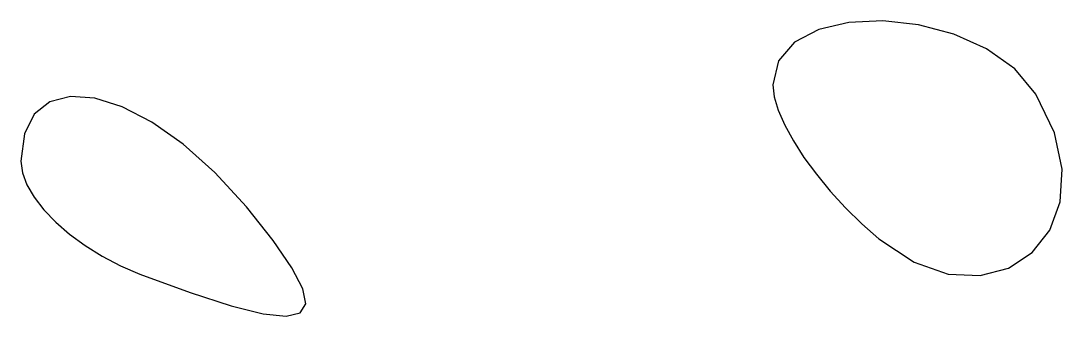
# Model space of a CAD drawing. Header units: millimetres. Extents: x 0 to 1242, y -2208 to 0.
# Drawn here: x 570 to 583.85, y -631.95 to -628.02 of the extents above; entities that cross this region are included whole.
import ezdxf

# ---------------------------------------------------------------- set-up
doc = ezdxf.new("R2010")
doc.units = ezdxf.units.MM
doc.layers.get('0').update_dxf_attribs({"linetype": 'CONTINUOUS'})

msp = doc.modelspace()

# ---------------------------------------------------------------- linework, layer by layer
for p, q in [((580.611982, -628.139658), (580.290848, -628.309312)), ((581.012544, -628.045136), (580.611982, -628.139658)), ((581.46425, -628.02475), (581.012544, -628.045136)), ((581.938816, -628.077504), (581.46425, -628.02475)), ((582.407958, -628.202402), (581.938816, -628.077504)), ((582.843392, -628.398448), (582.407958, -628.202402)), ((580.290848, -628.309312), (580.077426, -628.555094)), ((583.216834, -628.664646), (582.843392, -628.398448)), ((580.077426, -628.555094), (580, -628.878)), ((583.5, -629), (583.216834, -628.664646)), ((580, -628.878), (580.018556, -629.035082)), ((580, -628.878), (580, -628.878)), ((570.38718, -629.100091), (570.17952, -629.265504)), ((570.65856, -629.030552), (570.38718, -629.100091)), ((570.9825, -629.054625), (570.65856, -629.030552)), ((571.34784, -629.170048), (570.9825, -629.054625)), ((580.018556, -629.035082), (580.072248, -629.214256)), ((583.7465, -629.514062), (583.5, -629)), ((570.17952, -629.265504), (570.04674, -629.529053)), ((571.74342, -629.374559), (571.34784, -629.170048)), ((580.072248, -629.214256), (580.158112, -629.411214)), ((572.15808, -629.665896), (571.74342, -629.374559)), ((570.04674, -629.529053), (570, -629.893)), ((580.158112, -629.411214), (580.273184, -629.621648)), ((583.84828, -629.996816), (583.7465, -629.514062)), ((572.58066, -630.041797), (572.15808, -629.665896)), ((580.273184, -629.621648), (580.4145, -629.84125)), ((570, -629.893), (570.020806, -630.045295)), ((570, -629.893), (570, -629.893)), ((580.4145, -629.84125), (580.579096, -630.065712)), ((570.020806, -630.045295), (570.081008, -630.20548)), ((573, -630.5), (572.58066, -630.041797)), ((580.579096, -630.065712), (580.764008, -630.290726)), ((583.82166, -630.433214), (583.84828, -629.996816)), ((570.081008, -630.20548), (570.177282, -630.370405)), ((570.177282, -630.370405), (570.306304, -630.53692)), ((580.764008, -630.290726), (580.966272, -630.511984)), ((573.354631, -630.945961), (573, -630.5)), ((580.966272, -630.511984), (581.182924, -630.725178)), ((583.68296, -630.808208), (583.82166, -630.433214)), ((570.306304, -630.53692), (570.46475, -630.701875)), ((570.46475, -630.701875), (570.649296, -630.86212)), ((581.182924, -630.725178), (581.411, -630.926)), ((570.649296, -630.86212), (570.856618, -631.014505)), ((581.411, -630.926), (581.87946, -631.235438)), ((583.4485, -631.10675), (583.68296, -630.808208)), ((570.856618, -631.014505), (571.083392, -631.15588)), ((573.606128, -631.308168), (573.354631, -630.945961)), ((571.083392, -631.15588), (571.326294, -631.283095)), ((583.1346, -631.313792), (583.4485, -631.10675)), ((571.326294, -631.283095), (571.582, -631.393)), ((573.751797, -631.588307), (573.606128, -631.308168)), ((581.87946, -631.235438), (582.33376, -631.393184)), ((582.75758, -631.414286), (583.1346, -631.313792)), ((571.582, -631.393), (572.252559, -631.640129)), ((582.33376, -631.393184), (582.75758, -631.414286)), ((573.788944, -631.788064), (573.751797, -631.588307)), ((572.252559, -631.640129), (572.798432, -631.816992)), ((572.798432, -631.816992), (573.222313, -631.921903)), ((573.714875, -631.909125), (573.788944, -631.788064)), ((573.222313, -631.921903), (573.526896, -631.953176)), ((573.526896, -631.953176), (573.714875, -631.909125))]:
    msp.add_line(p, q)

doc.saveas('drawing.dxf')
